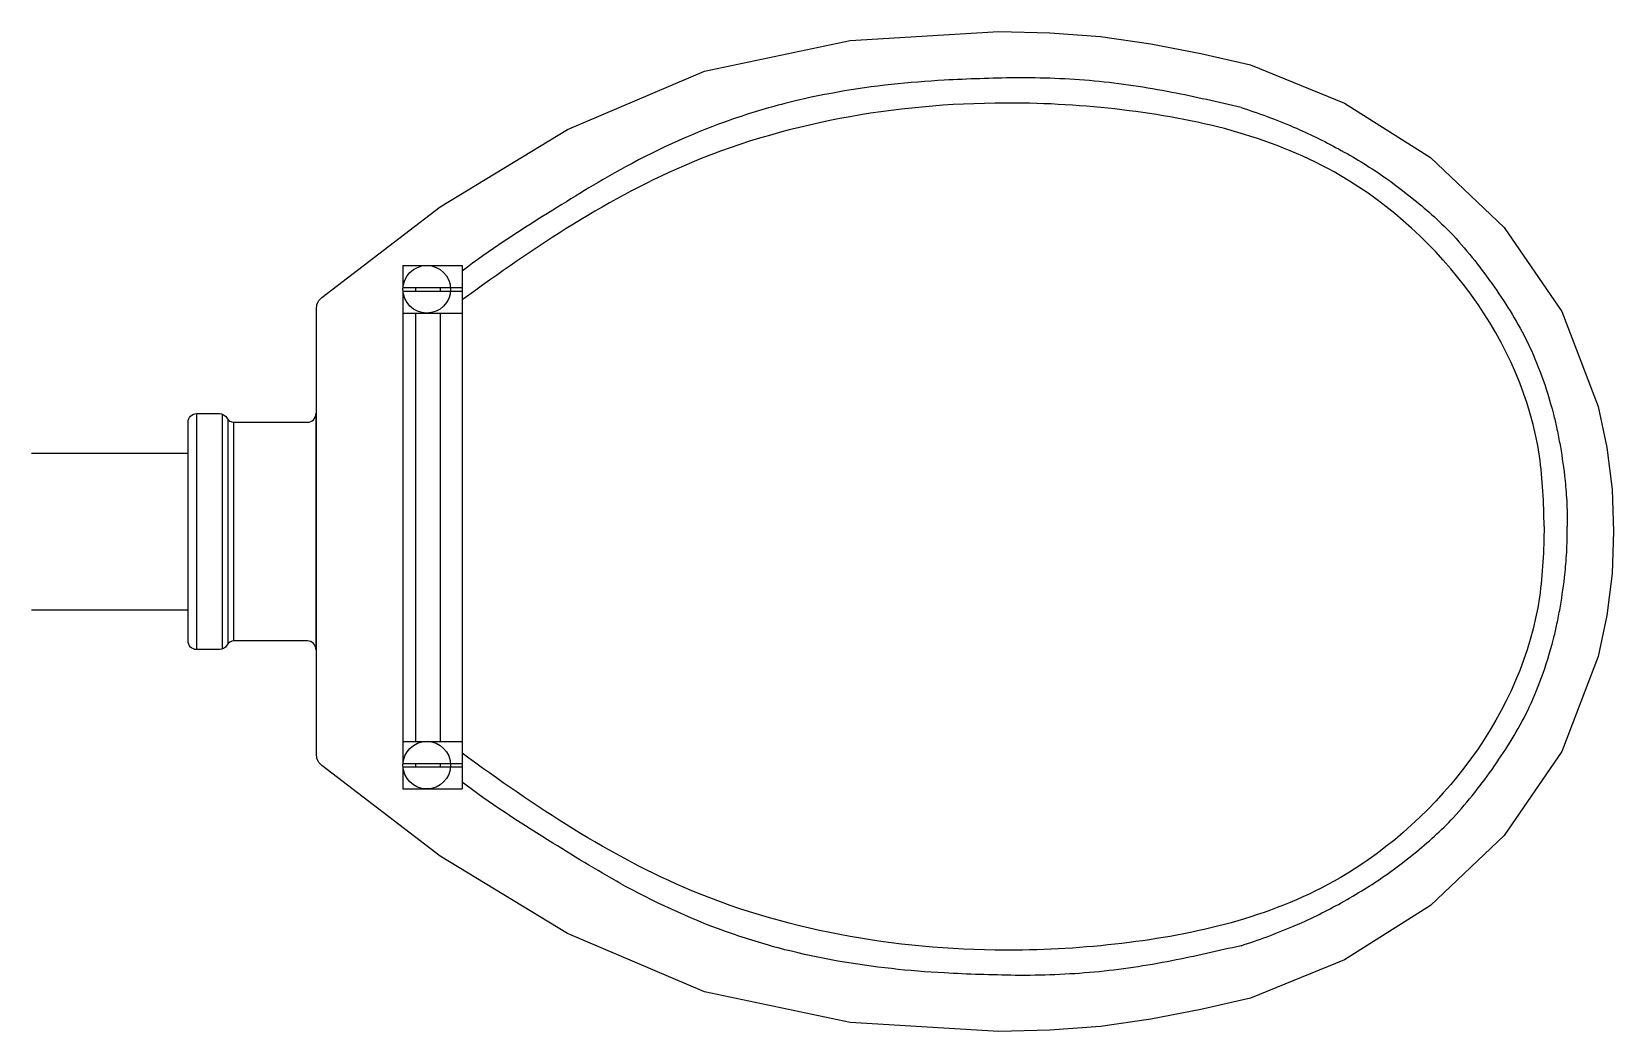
# Model space of a CAD drawing. Header units: millimetres. Extents: x -3026.736 to -3026.231, y 2962.403 to 2962.722.
import ezdxf

# ---------------------------------------------------------------- set-up
doc = ezdxf.new("R2010")
doc.units = ezdxf.units.MM
doc.header["$LTSCALE"] = 10
doc.layers.add('banheiro_louças', color=2, linetype='Continuous')

msp = doc.modelspace()

# ---------------------------------------------------------------- linework, layer by layer
at = {"layer": 'banheiro_louças', "color": 1}
for p, q in [((-3026.61752, 2962.64774), (-3026.59865, 2962.64774)), ((-3026.61752, 2962.64774), (-3026.61752, 2962.64067)), ((-3026.59865, 2962.64774), (-3026.59865, 2962.48051)), ((-3026.61752, 2962.64067), (-3026.59865, 2962.64067)), ((-3026.61752, 2962.63958), (-3026.59865, 2962.63958)), ((-3026.61752, 2962.63958), (-3026.61752, 2962.63253)), ((-3026.6135, 2962.64067), (-3026.6135, 2962.63958)), ((-3026.60563, 2962.64067), (-3026.60563, 2962.63958)), ((-3026.61755, 2962.63253), (-3026.61755, 2962.49571)), ((-3026.61752, 2962.63253), (-3026.59865, 2962.63253)), ((-3026.6135, 2962.63253), (-3026.6135, 2962.49571)), ((-3026.60563, 2962.63253), (-3026.60563, 2962.49571)), ((-3026.68345, 2962.6004), (-3026.68345, 2962.52506)), ((-3026.67528, 2962.60024), (-3026.67528, 2962.52522)), ((-3026.67346, 2962.59854), (-3026.67346, 2962.52691)), ((-3026.67165, 2962.59767), (-3026.67165, 2962.52778)), ((-3026.61755, 2962.49571), (-3026.59865, 2962.49571)), ((-3026.61752, 2962.49571), (-3026.61752, 2962.48864)), ((-3026.61752, 2962.48864), (-3026.59865, 2962.48864)), ((-3026.61752, 2962.48756), (-3026.59865, 2962.48756)), ((-3026.61752, 2962.48756), (-3026.61752, 2962.48051)), ((-3026.6135, 2962.48864), (-3026.6135, 2962.48756)), ((-3026.60563, 2962.48864), (-3026.60563, 2962.48756)), ((-3026.61752, 2962.48051), (-3026.59865, 2962.48051))]:
    msp.add_line(p, q, dxfattribs=at)
at = {"layer": 'banheiro_louças'}
for p, q in [((-3026.73617, 2962.58773), (-3026.68617, 2962.58773)), ((-3026.73617, 2962.53773), (-3026.68617, 2962.53773))]:
    msp.add_line(p, q, dxfattribs=at)
for points in [[(-3026.64511, 2962.63423, -0.239912), (-3026.64342, 2962.63754), (-3026.60568, 2962.66651), (-3026.56497, 2962.69121), (-3026.52121, 2962.70984), (-3026.47467, 2962.71963), (-3026.42715, 2962.72243), (-3026.4109, 2962.72209), (-3026.39469, 2962.72083), (-3026.37859, 2962.71855), (-3026.36264, 2962.71543), (-3026.34678, 2962.71184), (-3026.31669, 2962.69954), (-3026.28918, 2962.68223), (-3026.26564, 2962.65985), (-3026.24729, 2962.63301), (-3026.2356, 2962.60272), (-3026.2329, 2962.58954), (-3026.23122, 2962.5762), (-3026.2308, 2962.56276), (-3026.23122, 2962.54931), (-3026.2329, 2962.53597), (-3026.2356, 2962.52279), (-3026.24729, 2962.4925), (-3026.26564, 2962.46566), (-3026.28918, 2962.44329), (-3026.31669, 2962.42597), (-3026.34678, 2962.41367), (-3026.36264, 2962.41008), (-3026.37859, 2962.40696), (-3026.39469, 2962.40468), (-3026.4109, 2962.40342), (-3026.42715, 2962.40308), (-3026.47467, 2962.40588), (-3026.52121, 2962.41568), (-3026.56497, 2962.43431), (-3026.60568, 2962.459), (-3026.64342, 2962.48798, -0.239912), (-3026.64511, 2962.49128)], [(-3026.68345, 2962.52506, -0.414214), (-3026.68617, 2962.52778), (-3026.68617, 2962.59767, -0.414214), (-3026.68345, 2962.6004), (-3026.67618, 2962.6004, -0.267949), (-3026.67383, 2962.59904, 0.267949), (-3026.67147, 2962.59767), (-3026.64805, 2962.59767, 0.414214), (-3026.64532, 2962.6004), (-3026.64532, 2962.52506, 0.414214), (-3026.64805, 2962.52778), (-3026.67147, 2962.52778, 0.267949), (-3026.67383, 2962.52642, -0.267949), (-3026.67618, 2962.52506)]]:
    msp.add_lwpolyline(points, format="xyb", close=True, dxfattribs=at)
at = {"layer": 'banheiro_louças', "color": 1}
for centre in [(-3026.60992, 2962.64013), (-3026.60992, 2962.48811)]:
    msp.add_circle(centre, 0.0076, dxfattribs=at)
for points, knots in [([(-3026.42188, 2962.7077), (-3026.42945, 2962.70752), (-3026.44266, 2962.70721), (-3026.46733, 2962.70524), (-3026.49011, 2962.70134), (-3026.51868, 2962.69275), (-3026.54372, 2962.68147), (-3026.57127, 2962.66445), (-3026.58882, 2962.65341), (-3026.59808, 2962.64634), (-3026.59865, 2962.6459)], [0, 0, 0, 0, 28.421958, 49.625733, 92.895113, 114.824372, 161.547519, 195.402931, 236.467021, 239.18263, 239.18263, 239.18263, 239.18263]), ([(-3026.34973, 2962.69819), (-3026.35708, 2962.69989), (-3026.37255, 2962.70348), (-3026.39666, 2962.70716), (-3026.41343, 2962.70771), (-3026.42188, 2962.7077)], [0, 0, 0, 0, 25.211283, 53.100331, 81.287007, 81.287007, 81.287007, 81.287007]), ([(-3026.25288, 2962.56432), (-3026.25309, 2962.57185), (-3026.25435, 2962.61608), (-3026.30247, 2962.67978), (-3026.37419, 2962.69713), (-3026.44457, 2962.70188), (-3026.52235, 2962.68933), (-3026.57533, 2962.65368), (-3026.59865, 2962.63671)], [0, 0, 0, 0, 25.125893, 147.635632, 226.224114, 266.779879, 383.877446, 479.305832, 479.305832, 479.305832, 479.305832]), ([(-3026.34973, 2962.69819), (-3026.34434, 2962.69645), (-3026.33366, 2962.69261), (-3026.31793, 2962.68489), (-3026.30542, 2962.67726), (-3026.29291, 2962.66779), (-3026.28071, 2962.65683), (-3026.26848, 2962.64088), (-3026.25743, 2962.62333), (-3026.25234, 2962.60926), (-3026.24991, 2962.60023)], [397.702685, 397.702685, 397.702685, 397.702685, 421.106373, 441.369051, 463.554821, 480.577228, 504.982045, 534.82928, 564.534203, 595.49792, 595.49792, 595.49792, 595.49792]), ([(-3026.24991, 2962.60023), (-3026.24958, 2962.59883), (-3026.24926, 2962.59744), (-3026.2486, 2962.59438), (-3026.24826, 2962.5927), (-3026.24733, 2962.58766), (-3026.24682, 2962.58424), (-3026.24628, 2962.57946), (-3026.24616, 2962.57832), (-3026.24594, 2962.57597), (-3026.24584, 2962.57476), (-3026.2456, 2962.57097), (-3026.24552, 2962.56822), (-3026.24559, 2962.56486), (-3026.24559, 2962.56463), (-3026.2456, 2962.56435)], [595.780952, 595.780952, 595.780952, 595.780952, 601.427497, 601.427497, 608.344516, 608.344516, 622.178552, 622.178552, 626.408824, 626.408824, 630.639096, 630.639096, 639.09964, 639.09964, 639.726761, 639.726761, 639.726761, 639.726761]), ([(-3026.25288, 2962.56432), (-3026.25309, 2962.55679), (-3026.25435, 2962.51256), (-3026.30247, 2962.44887), (-3026.37419, 2962.43151), (-3026.44457, 2962.42676), (-3026.52235, 2962.43931), (-3026.57533, 2962.47497), (-3026.59865, 2962.49193)], [0, 0, 0, 0, 25.125893, 147.635632, 226.224114, 266.779879, 383.877446, 479.305832, 479.305832, 479.305832, 479.305832]), ([(-3026.24991, 2962.52842), (-3026.24958, 2962.52982), (-3026.24926, 2962.53121), (-3026.2486, 2962.53427), (-3026.24826, 2962.53594), (-3026.24733, 2962.54099), (-3026.24682, 2962.5444), (-3026.24628, 2962.54918), (-3026.24616, 2962.55032), (-3026.24594, 2962.55267), (-3026.24584, 2962.55388), (-3026.2456, 2962.55768), (-3026.24552, 2962.56043), (-3026.24559, 2962.56382), (-3026.24559, 2962.56408), (-3026.2456, 2962.56435)], [595.780952, 595.780952, 595.780952, 595.780952, 601.427497, 601.427497, 608.344516, 608.344516, 622.178552, 622.178552, 626.408824, 626.408824, 630.639096, 630.639096, 639.09964, 639.09964, 639.807628, 639.807628, 639.807628, 639.807628]), ([(-3026.34973, 2962.43045), (-3026.34434, 2962.4322), (-3026.33366, 2962.43603), (-3026.31793, 2962.44375), (-3026.30542, 2962.45139), (-3026.29291, 2962.46085), (-3026.28071, 2962.47182), (-3026.26848, 2962.48777), (-3026.25743, 2962.50531), (-3026.25234, 2962.51938), (-3026.24991, 2962.52842)], [397.702685, 397.702685, 397.702685, 397.702685, 421.106373, 441.369051, 463.554821, 480.577228, 504.982045, 534.82928, 564.534203, 595.49792, 595.49792, 595.49792, 595.49792]), ([(-3026.42188, 2962.42095), (-3026.42945, 2962.42113), (-3026.44266, 2962.42144), (-3026.46733, 2962.42341), (-3026.49011, 2962.4273), (-3026.51868, 2962.43589), (-3026.54372, 2962.44718), (-3026.57127, 2962.4642), (-3026.58882, 2962.47524), (-3026.59808, 2962.4823), (-3026.59865, 2962.48275)], [0, 0, 0, 0, 28.421958, 49.625733, 92.895113, 114.824372, 161.547519, 195.402931, 236.467021, 239.18263, 239.18263, 239.18263, 239.18263]), ([(-3026.34973, 2962.43045), (-3026.35708, 2962.42875), (-3026.37255, 2962.42517), (-3026.39666, 2962.42149), (-3026.41343, 2962.42094), (-3026.42188, 2962.42095)], [0, 0, 0, 0, 25.211283, 53.100331, 81.287007, 81.287007, 81.287007, 81.287007])]:
    msp.add_open_spline(points, degree=3, knots=knots, dxfattribs=at)

doc.saveas('drawing.dxf')
